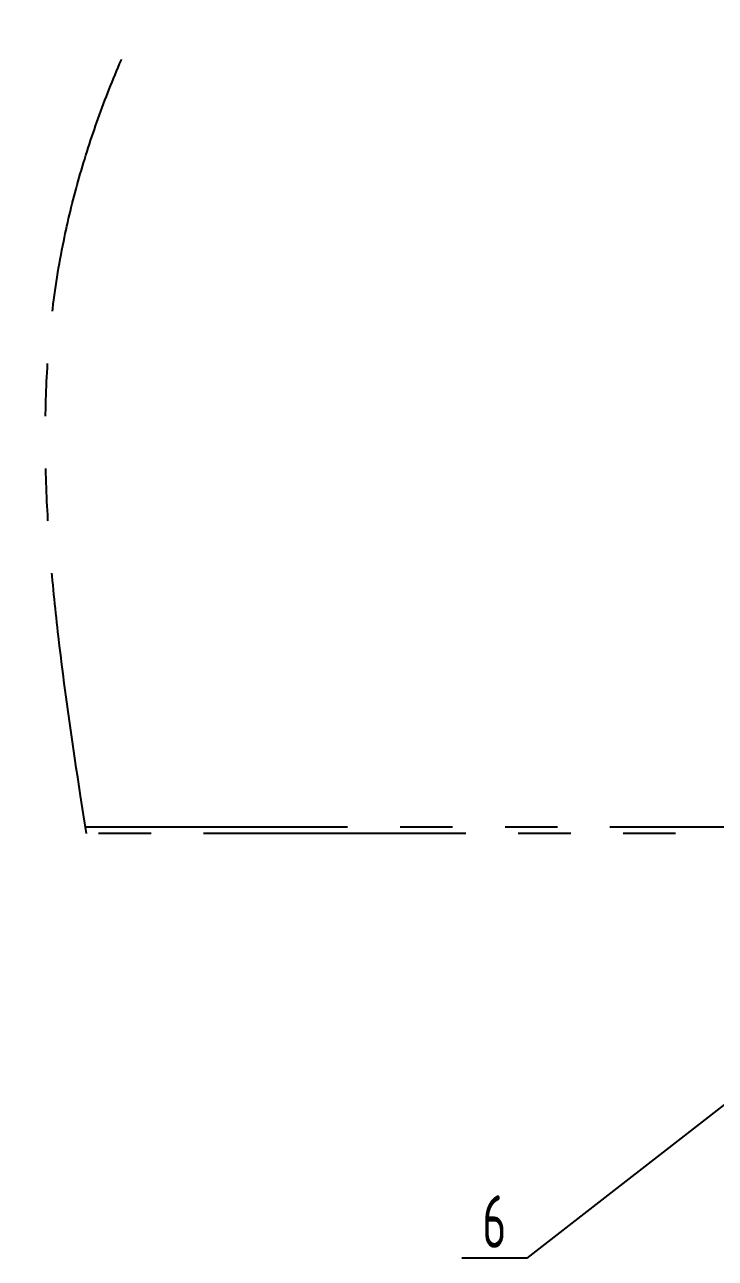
# Model space of a CAD drawing. Header units: millimetres. Extents: x 1934 to 22934, y 25951 to 41379.
# Drawn here: x 4828 to 6474, y 34630 to 37567 of the extents above; entities that cross this region are included whole.
import ezdxf
from ezdxf.enums import TextEntityAlignment as Align

# ---------------------------------------------------------------- set-up
doc = ezdxf.new("R2010")
doc.units = ezdxf.units.MM
doc.header["$LTSCALE"] = 500
doc.linetypes.add('G', pattern=[2, 1.25, -0.25, 0.25, -0.25])
doc.linetypes.add('K', pattern=[2.5, 1.25, -0.25, 0.25, -0.25, 0.25, -0.25])
for name, color, linetype in [('02', 1, 'Continuous'), ('05', 4, 'G'), ('07', 6, 'K'), ('11', 3, 'Continuous')]:
    doc.layers.add(name, color=color, linetype=linetype)
doc.styles.get("Standard").update_dxf_attribs({"font": 'isocp', "width": 0.707, "bigfont": 'intecad.shx'})

# ---------------------------------------------------------------- blocks, each defined once
blk = doc.blocks.new('JGFD')
at = {"layer": '07', "color": 6, "linetype": 'K'}
for p, q in [((21522.1, 6830.9), (23697.6, 6830.9)), ((23678.6, 6814.9), (21524.5, 6814.9))]:
    blk.add_line(p, q, dxfattribs=at)
blk.add_spline([(21524.5, 6814.9), (21470.5, 8225.3), (21978.5, 9295), (22270.4, 9662.3), (23136.4, 10690.9), (23860.7, 11517.4)], degree=3, dxfattribs=at)

msp = doc.modelspace()

# ---------------------------------------------------------------- linework, layer by layer
at = {"layer": '02', "ltscale": 1.25}
for p, q in [((7569.685, 35833.559), (6024.848, 34630.22)), ((6024.848, 34630.22), (5869.848, 34630.22))]:
    msp.add_line(p, q, dxfattribs=at)

# ---------------------------------------------------------------- block references
at = {"layer": '05', "ltscale": 1.25}
msp.add_blockref('JGFD', (-16549.335, 28826.778), dxfattribs=at)

# ---------------------------------------------------------------- texts
at = {"layer": '11', "ltscale": 1.25, "width": 0.707}
msp.add_text('6', height=125, dxfattribs=at).set_placement((5947.348, 34655.22), align=Align.CENTER)

doc.saveas('drawing.dxf')
